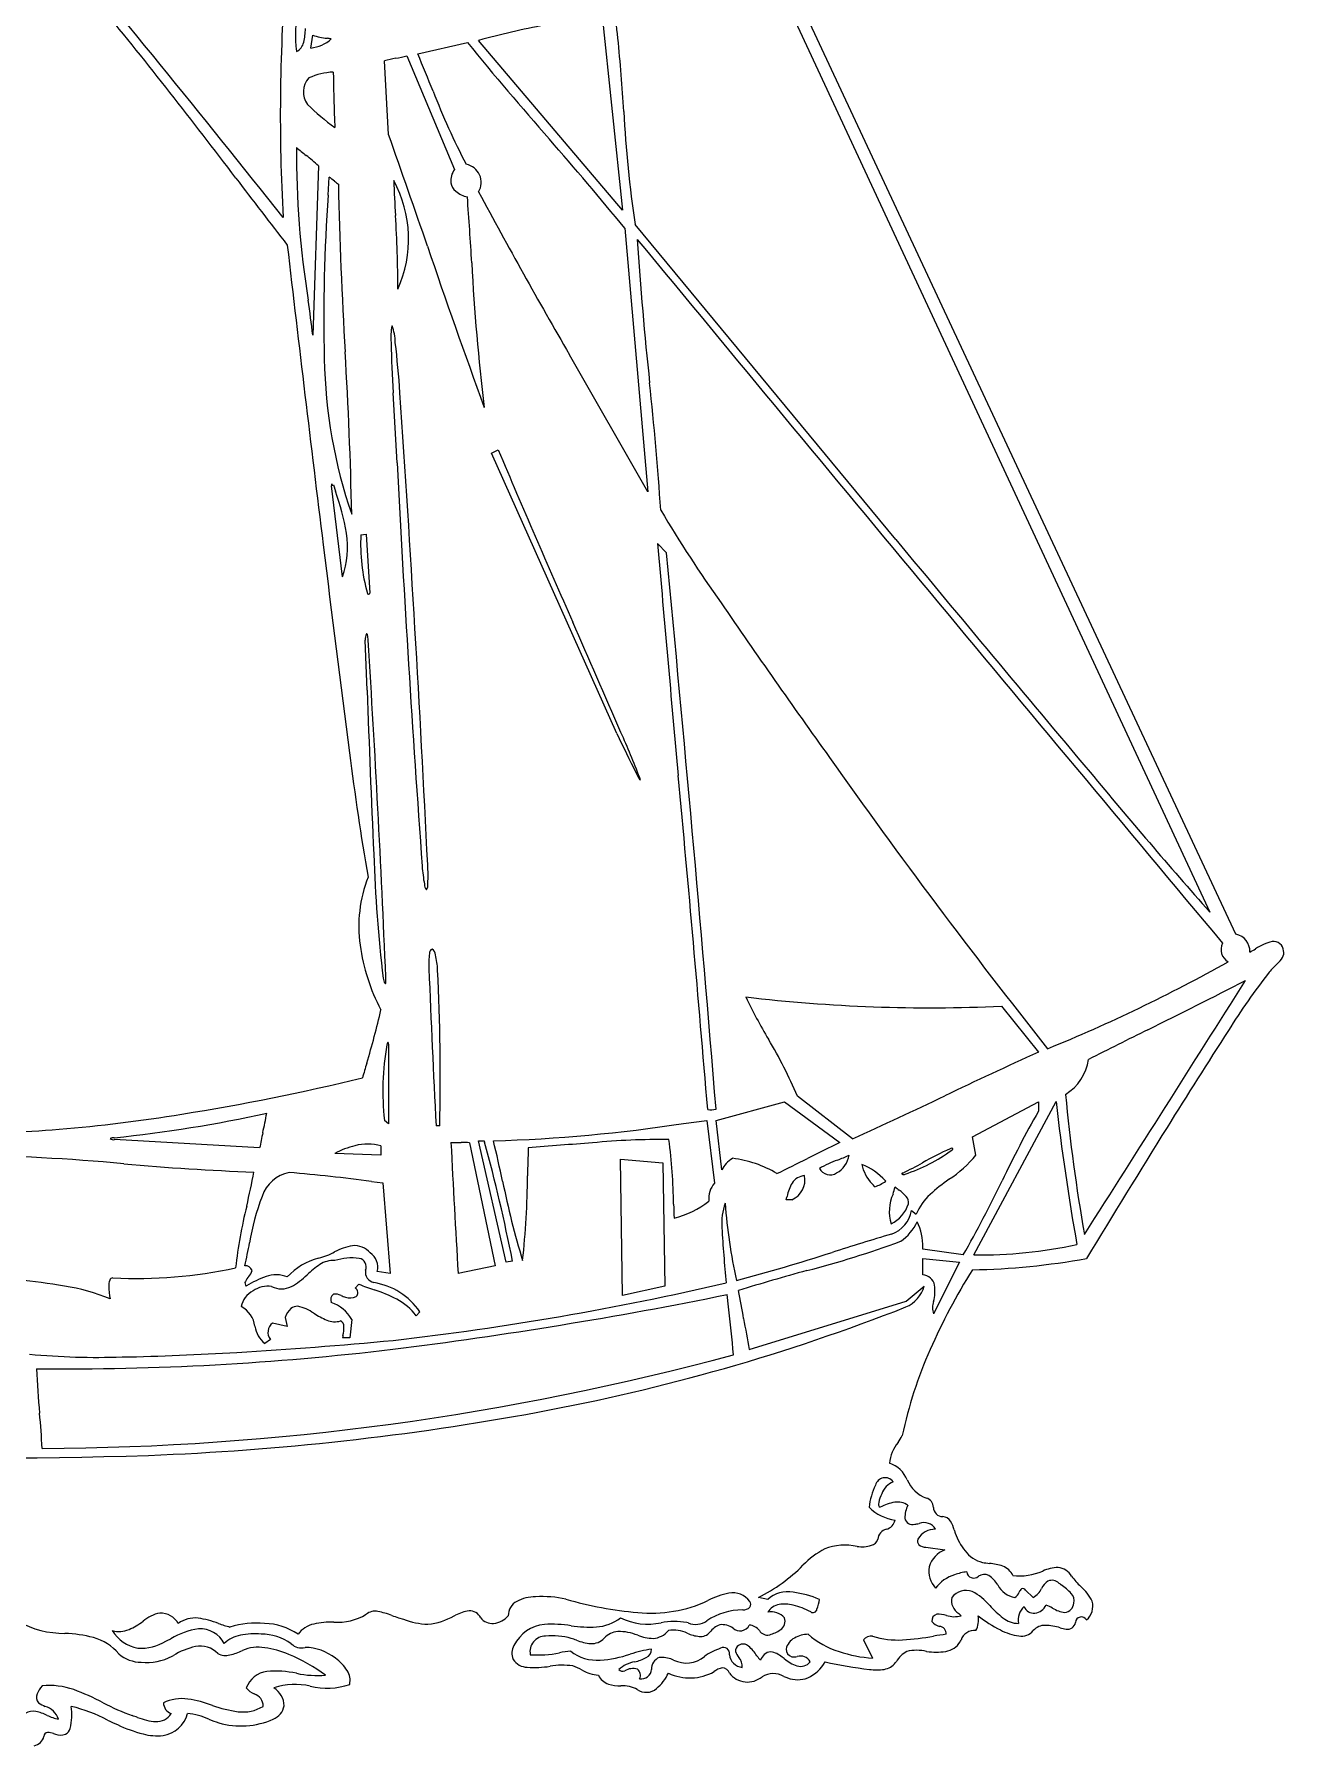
# Model space of a CAD drawing. Extents: x 0.7 to 7.97, y 1.37 to 9.42.
# Drawn here: x 4.562 to 7.966, y 1.409 to 6.07 of the extents above; entities that cross this region are included whole.
import ezdxf

# ---------------------------------------------------------------- set-up
doc = ezdxf.new("R2010")
doc.units = 0

msp = doc.modelspace()

# ---------------------------------------------------------------- linework, layer by layer
at = {"color": 7, "linetype": 'CONTINUOUS'}
for p, q in [((6.360061, 6.696986), (7.764708, 3.67964)), ((7.835793, 3.619708), (6.390831, 6.707807)), ((6.10891, 6.128497), (6.164661, 5.5905)), ((5.315854, 6.032325), (5.321429, 6.067169)), ((5.607153, 6.016994), (5.742522, 6.047425)), ((6.164661, 5.5905), (5.773011, 6.053232)), ((5.527708, 5.796779), (5.516558, 5.997482)), ((5.577883, 6.011361), (5.707504, 5.702003)), ((5.380483, 5.839402), (5.381361, 5.816292)), ((5.336761, 5.71176), (5.321429, 5.250421)), ((5.363307, 5.631697), (5.366029, 5.681096)), ((5.742347, 5.626738), (5.742347, 5.626737)), ((6.909456, 4.693958), (6.199504, 5.551475)), ((6.171512, 5.541776), (6.234349, 4.823926)), ((6.205081, 5.511056), (6.205081, 5.511056)), ((6.234349, 4.823926), (6.020405, 5.197283)), ((5.550981, 4.902543), (5.540285, 5.093596)), ((5.807856, 4.929504), (5.826322, 4.938215)), ((6.149632, 4.165497), (5.807856, 4.929504)), ((5.371807, 4.839837), (5.371807, 4.839838)), ((5.402268, 4.59256), (5.371807, 4.839837)), ((5.377642, 4.842732), (5.383159, 4.82544)), ((6.234349, 4.823926), (6.234349, 4.823926)), ((5.452269, 4.706792), (5.466382, 4.708243)), ((5.466382, 4.708243), (5.476257, 4.547781)), ((6.260657, 4.682981), (6.284525, 4.658068)), ((5.46939, 4.284016), (5.464372, 4.419979)), ((7.764708, 3.67964), (7.764708, 3.67964)), ((7.197444, 3.423188), (7.297796, 3.297747)), ((5.527708, 3.319475), (5.527708, 3.102619)), ((7.434386, 3.278235), (7.434386, 3.278235)), ((6.791857, 3.0622), (6.641331, 3.177883)), ((6.419722, 3.112376), (6.606486, 3.162551)), ((6.606486, 3.162551), (6.757013, 3.052444)), ((7.118, 3.067775), (7.297796, 3.162551)), ((7.122182, 2.745814), (7.345882, 3.163597)), ((7.297796, 3.162551), (7.297796, 3.137464)), ((5.527708, 3.102619), (5.516558, 3.112376)), ((5.667085, 3.097044), (5.657328, 3.097044)), ((6.330825, 3.103908), (6.394632, 3.112376)), ((6.394632, 3.112376), (6.41554, 2.941521)), ((6.435053, 2.977181), (6.419722, 3.112376)), ((5.176478, 3.037112), (4.781383, 3.059911)), ((5.5068, 3.042687), (5.5068, 3.0176)), ((5.747924, 3.051399), (5.817611, 2.716544)), ((5.773011, 3.056625), (5.788342, 3.056625)), ((5.848274, 2.726301), (5.773011, 3.056625)), ((5.788342, 3.056625), (5.789234, 3.053191)), ((7.127757, 3.0176), (7.118, 3.067775)), ((5.5068, 3.0176), (5.381361, 3.021781)), ((6.164661, 2.635707), (6.159086, 3.00645)), ((6.159086, 3.00645), (6.274768, 2.996693)), ((6.274768, 2.996693), (6.280343, 2.660794)), ((6.464903, 3.009121), (6.464104, 3.008522)), ((5.480964, 2.946192), (5.512376, 2.942336)), ((5.512376, 2.942336), (5.531889, 2.695639)), ((6.881227, 2.94768), (6.882454, 2.946518)), ((6.625999, 2.896342), (6.610668, 2.896342)), ((6.852619, 2.93152), (6.851789, 2.931186)), ((6.952142, 2.867071), (6.965165, 2.85701)), ((6.982804, 2.761146), (6.982555, 2.765886)), ((7.092912, 2.745814), (6.982804, 2.761146)), ((7.402678, 2.773981), (7.402678, 2.773981)), ((5.817611, 2.716544), (5.71726, 2.695639)), ((5.86529, 2.729206), (5.848274, 2.726301)), ((6.982804, 2.691457), (6.982804, 2.736057)), ((6.982804, 2.736057), (7.083156, 2.726301)), ((7.083156, 2.726301), (7.012074, 2.585531)), ((5.141095, 2.661294), (5.140239, 2.660794)), ((5.446868, 2.666369), (5.437111, 2.655219)), ((5.531889, 2.695639), (5.497044, 2.701214)), ((6.280343, 2.660794), (6.164661, 2.635707)), ((6.44716, 2.669636), (6.44716, 2.669636)), ((6.475472, 2.676125), (6.475472, 2.676125)), ((6.937856, 2.620375), (6.986986, 2.660794)), ((6.454016, 2.604253), (6.450385, 2.637971)), ((6.510317, 2.48849), (6.937856, 2.620375)), ((5.246165, 2.575775), (5.25174, 2.550686)), ((5.32411, 2.58702), (5.324035, 2.587065)), ((5.427356, 2.570199), (5.421781, 2.520024)), ((5.612728, 2.591106), (5.602971, 2.579956)), ((5.25174, 2.550686), (5.211321, 2.560443)), ((5.421781, 2.520024), (5.402268, 2.520024)), ((5.205746, 2.515843), (5.190415, 2.504692)), ((6.991342, 1.949708), (7.042736, 1.943001)), ((7.102668, 1.883069), (7.102668, 1.883069)), ((7.262951, 1.832894), (7.283858, 1.813381)), ((6.560492, 1.807806), (6.535404, 1.813381)), ((5.554778, 1.757851), (5.567955, 1.753941)), ((5.706246, 1.762814), (5.710169, 1.764624)), ((6.343815, 1.743927), (6.340124, 1.744764)), ((6.565004, 1.711307), (6.566206, 1.711694)), ((6.821126, 1.697699), (6.846215, 1.647524)), ((4.938429, 1.653265), (4.941455, 1.654892)), ((6.303974, 1.64264), (6.30037, 1.643839)), ((6.908806, 1.635864), (6.910808, 1.638497)), ((6.2901, 1.607104), (6.2901, 1.607104))]:
    msp.add_line(p, q, dxfattribs=at)
for centre, radius, start, end in [((-31.449097, -23.584732), 46.863516, 38.472659, 39.780363), ((5.610968, 6.065719), 0.336913, 147.630264, 187.358372), ((4.649127, 5.907273), 1.510867, 5.761884, 13.157347), ((10.300729, 5.850792), 5.06787, 175.730609, 183.164992), ((-6.561695, -3.12173), 14.618674, 37.010826, 39.319309), ((5.125659, 6.088901), 0.175672, 346.524761, 358.870817), ((5.379326, 6.24736), 0.189264, 252.18737, 264.17005), ((5.247515, 5.238719), 0.828045, 81.381347, 82.185547), ((6.333868, 4.015935), 2.113087, 100.368828, 105.391947), ((1.313034, 5.566435), 4.864324, 3.458766, 5.811248), ((5.259682, 6.05616), 0.037715, 297.043294, 347.450173), ((5.305579, 6.129643), 0.097859, 276.027245, 312.430809), ((-1.682355, 2.96037), 7.904422, 21.949808, 22.749196), ((13.353808, 12.267764), 9.829765, 219.257483, 221.269659), ((5.384721, 5.785664), 0.181311, 92.383885, 114.218777), ((8.987659, 5.99669), 3.610604, 180.474034, 182.496752), ((5.649699, 5.480435), 0.533914, 101.065847, 104.440095), ((5.44476, 6.528391), 0.533893, 281.064472, 284.43872), ((5.353521, 5.912872), 0.057614, 138.541143, 216.003363), ((5.706056, 6.277304), 0.563878, 224.939315, 234.842567), ((7.365845, 6.571339), 1.837945, 200.922614, 207.744984), ((9.281966, 6.017126), 3.117436, 182.890883, 188.590408), ((-23.241279, -4.387718), 30.518496, 18.889409, 19.494451), ((-2.005578, -1.199686), 10.597741, 39.50329, 41.222131), ((7.765382, 5.744314), 2.488616, 179.594314, 189.221215), ((6.269578, 6.930435), 1.533278, 229.649002, 230.922788), ((4.692333, 4.980894), 0.974399, 48.596366, 51.188317), ((5.75046, 5.670039), 0.053543, 143.346556, 185.022967), ((5.729902, 5.666386), 0.050193, 329.19017, 439.310401), ((33.820975, 27.574515), 36.106429, 217.332372, 217.697461), ((5.295499, 5.574295), 0.127988, 48.246463, 56.55987), ((5.451739, 5.74912), 0.106479, 228.172908, 235.296145), ((16.973563, 5.897871), 11.584856, 181.168702, 183.430437), ((5.252979, 5.512497), 0.329484, 335.499623, 388.822463), ((14.17155, 6.056241), 8.638483, 182.55375, 183.183772), ((5.734481, 5.671922), 0.037933, 189.975769, 231.479461), ((5.762445, 5.707283), 0.083014, 231.578698, 255.989083), ((19.10149, 12.786641), 15.123265, 208.197647, 210.121365), ((10.083359, 5.295283), 4.732025, 175.923228, 181.324074), ((-7.845433, 4.628576), 13.624393, 3.445568, 4.201412), ((2.938983, 5.392932), 2.613869, 359.625774, 364.026466), ((16.095092, 6.167435), 9.911768, 183.797031, 186.062203), ((313.141345, 259.260681), 398.244576, 219.58114, 219.939811), ((121.344812, 19.000313), 116.875897, 186.635142, 187.038274), ((24.984195, 12.071989), 20.43855, 198.779059, 200.082639), ((11.333579, 5.731386), 5.586469, 182.913799, 186.965563), ((-4.657605, 3.986947), 10.058702, 7.215986, 7.762357), ((5.662652, 5.24617), 0.128919, 166.491988, 186.946187), ((5.410331, 5.228301), 0.135733, 1.003006, 20.701687), ((8.833474, 5.296951), 3.299461, 181.152643, 183.533541), ((2.23556, 4.853133), 3.331942, 4.140869, 6.506184), ((6.728357, 5.21062), 1.375981, 181.027816, 199.001917), ((-5.944808, 4.523757), 11.374672, 1.203178, 3.431913), ((-62.6643, 0.440308), 68.381622, 2.82328, 3.902037), ((-3.343545, 4.105066), 9.635968, 3.979222, 6.050065), ((57.737463, 7.592265), 52.255751, 182.950447, 184.156856), ((33.483158, 16.644017), 30.032089, 202.940592, 203.916218), ((5.397508, 4.835646), 0.026041, 157.810335, 170.73652), ((5.375765, 4.844486), 0.002569, 157.224358, 316.934948), ((4.735199, 4.596249), 0.6873, 9.627684, 19.479236), ((9.629784, 6.778278), 3.913017, 210.815254, 215.224423), ((5.165617, 4.673392), 0.250075, 341.14154, 368.694942), ((66.825801, 12.208509), 61.935526, 186.982508, 187.510315), ((5.941512, 4.68088), 0.489929, 176.968233, 195.807395), ((92.77653, 12.054122), 86.829316, 184.869832, 185.28832), ((119.442315, 98.09736), 146.245821, 219.693014, 220.016391), ((-95.353569, -5.175381), 102.112677, 4.672673, 5.526147), ((5.473161, 4.547995), 0.003103, 190.660895, 356.043608), ((26.954006, 18.618486), 24.896418, 214.48792, 215.670724), ((5.49707, 4.422545), 0.032799, 154.043487, 184.48751), ((5.467872, 4.434686), 0.002234, 344.519535, 457.513776), ((5.398018, 4.41628), 0.074177, 3.001122, 13.892178), ((-52.78448, -21.382321), 64.244783, 23.435558, 23.727538), ((-38.511064, 1.656263), 44.069914, 2.400788, 3.595738), ((41.272357, 5.505383), 35.823793, 181.953806, 182.669085), ((10.421972, 6.185803), 4.725942, 205.308552, 206.761324), ((3.715333, 3.082232), 2.675889, 21.09536, 23.960916), ((11.960095, 4.911867), 6.587089, 186.9637, 189.943601), ((6.390347, 4.150641), 0.20977, 206.259692, 211.941581), ((21.190831, 14.316242), 17.706278, 215.235796, 218.443463), ((19.412697, 13.99387), 15.558245, 219.678224, 221.524712), ((6.181195, 4.033123), 0.033039, 10.041827, 21.703589), ((6.212951, 4.039126), 0.000813, 342.698061, 498.821885), ((-81.6655, -4.155629), 88.36424, 4.737094, 5.329072), ((9.405736, 3.965665), 3.920415, 181.878403, 186.829134), ((6.09642, 3.839058), 0.478498, 184.154554, 190.057693), ((5.119186, 3.777493), 0.516066, 357.788296, 363.442929), ((5.81216, 3.640532), 0.365601, 158.518233, 188.068124), ((5.646525, 3.754626), 0.021268, 177.662476, 223.81644), ((5.607811, 3.754001), 0.027292, 328.893823, 367.529216), ((5.976078, 3.6616), 0.530857, 187.83642, 207.871294), ((7.83264, 3.5773), 0.037344, 152.365084, 241.613951), ((7.825013, 3.57217), 0.048745, 358.027406, 437.223114), ((7.968189, 3.462233), 0.141059, 103.776993, 123.909434), ((7.938845, 3.572999), 0.026577, 1.542459, 99.196601), ((5.823186, 3.538097), 0.18612, 171.117094, 183.883353), ((5.649912, 3.568555), 0.010752, 107.676154, 189.193863), ((5.633282, 3.561063), 0.022208, 5.370569, 52.999303), ((5.454519, 3.512954), 0.207048, 2.401324, 14.028112), ((5.697335, 7.312175), 4.322014, 292.092869, 299.336996), ((7.701584, 3.897103), 0.3692, 297.792077, 300.595076), ((7.888252, 3.60677), 0.090446, 311.470213, 325.819154), ((7.942182, 3.567739), 0.023986, 330.580169, 374.42461), ((5.544251, 3.501935), 0.031211, 184.486709, 212.79156), ((5.439169, 3.496486), 0.081209, 354.00464, 364.123142), ((37.697322, 4.795019), 32.084955, 182.267652, 183.033579), ((-0.274779, 3.229606), 5.943343, 358.721953, 362.816332), ((9.393002, 2.376553), 1.857358, 142.163545, 148.138828), ((8.232528, 3.246134), 0.408218, 134.157949, 138.641115), ((5.518079, 3.487095), 0.002065, 268.156047, 386.134209), ((-143.204821, 98.809267), 178.62332, 327.487273, 327.749916), ((-2.577435, 23.880856), 22.905005, 296.369464, 297.113848), ((3.671303, 3.822998), 1.880637, 342.830873, 347.421255), ((7.003399, 7.724691), 4.305878, 263.293709, 272.582911), ((7.974536, 4.165314), 1.639131, 205.941353, 210.509513), ((23.039725, -27.689314), 34.677308, 116.446078, 116.744703), ((21.536238, -5.524476), 16.344392, 147.084955, 148.180442), ((6.218499, 3.19238), 0.706486, 169.73655, 186.502263), ((5.532787, 3.318505), 0.009472, 135.438283, 181.493013), ((5.523115, 3.321207), 0.004909, 339.338677, 413.451334), ((5.549903, 2.720456), 1.183408, 22.738962, 31.180998), ((7.178844, 2.75142), 1.78696, 163.202066, 164.530167), ((12.112797, -7.384724), 11.717483, 114.262926, 115.638925), ((7.301611, 3.297509), 0.134167, 301.448495, 351.74055), ((3.975388, 9.333295), 6.282355, 279.05622, 283.637439), ((1.690996, 14.338959), 12.376756, 294.338855, 295.619746), ((12.05409, 3.62249), 4.703055, 185.361372, 190.052553), ((4.282078, 7.308815), 4.234866, 274.716173, 279.2699), ((4.388614, 6.828984), 3.784226, 275.938966, 282.318921), ((3.600991, 3.430454), 1.622702, 347.481439, 349.397594), ((6.405187, 3.200855), 0.059615, 262.008173, 284.111477), ((10.234539, 1.48594), 3.369272, 150.648081, 154.2856), ((13.567355, 3.87158), 6.261627, 186.492144, 190.095522), ((4.476143, 4.755403), 1.674225, 265.1038, 275.282001), ((7.037091, 2.672625), 1.895978, 167.632001, 168.91633), ((5.693067, 7.228143), 4.173255, 271.652745, 278.790407), ((40.555282, -17.376463), 38.754052, 148.116763, 148.736244), ((4.779353, 3.045014), 0.020072, 87.685057, 119.472234), ((4.778229, 3.07413), 0.014564, 233.066916, 282.505059), ((5.484436, 2.838803), 0.210012, 103.266758, 119.393373), ((5.470596, 2.91843), 0.129424, 73.755671, 105.393341), ((34.260762, 4.435566), 28.596483, 182.772298, 183.488264), ((5.715775, 3.452541), 0.400503, 267.420114, 271.384587), ((5.732518, 2.92783), 0.124526, 82.893401, 93.252979), ((1.337415, 1.8372), 4.614903, 11.144743, 15.277384), ((1.338479, 1.986844), 4.601046, 12.037163, 13.444788), ((13.370559, 2.794309), 7.466302, 178.13642, 178.716252), ((7.057846, -10.205277), 13.292198, 94.205171, 94.961702), ((6.2673, 1.162028), 1.898063, 89.267925, 95.567499), ((4.761689, 2.862381), 1.542564, 0.79808, 7.358029), ((9.823002, -3.249197), 7.007922, 115.944692, 116.752101), ((6.79042, 3.401064), 0.458533, 288.338691, 306.288419), ((7.398137, 2.267617), 0.839584, 113.943151, 119.683675), ((7.062317, 3.026415), 0.00985, 76.519364, 119.892223), ((7.061607, 3.034722), 0.003263, 273.435306, 382.918621), ((4.295508, -2.44869), 5.466651, 84.635216, 89.341517), ((5.422309, 9.919022), 6.952323, 264.919298, 267.847183), ((6.509334, 2.937462), 0.084233, 122.476969, 151.866139), ((6.426751, 2.703216), 0.308275, 58.987651, 82.890801), ((2.634346, 11.027613), 8.976574, 296.114841, 296.705903), ((6.881541, 2.656271), 0.371731, 110.585191, 119.010519), ((6.71562, 3.027981), 0.067287, 298.910265, 351.124717), ((6.53963, 3.542831), 0.578497, 291.413753, 294.78021), ((6.916723, 3.011612), 0.101591, 190.835827, 224.967407), ((6.749491, 2.827295), 0.178457, 42.422188, 67.791533), ((6.535914, 3.788836), 0.909001, 295.565244, 299.415845), ((6.868018, 3.234043), 0.3381, 303.425553, 320.195141), ((2.774289, 3.434277), 2.431285, 346.798291, 349.029776), ((5.276012, 2.874596), 0.097836, 101.224389, 161.791264), ((4.786597, -2.394671), 5.385811, 82.592505, 84.989673), ((7.993772, 3.375812), 2.197776, 191.267905, 197.075308), ((3.612127, 2.977238), 2.294057, 353.825165, 359.608978), ((6.46371, 2.899497), 0.063924, 138.898413, 186.590996), ((6.73379, 2.880008), 0.12328, 150.049434, 168.16361), ((6.603646, 2.950253), 0.058361, 292.520695, 371.46188), ((6.665214, 2.916144), 0.045915, 95.462918, 146.394914), ((6.730355, 2.996787), 0.032929, 207.933086, 302.70939), ((6.346758, 2.532092), 0.643686, 38.3171, 39.30304), ((6.812373, 3.048753), 0.123949, 288.947127, 304.430059), ((6.927613, 2.967007), 0.001911, 72.637197, 228.359949), ((6.930142, 2.978741), 0.013699, 253.901753, 289.392173), ((7.329961, 2.556535), 0.48197, 124.89153, 132.743708), ((4.329635, 4.324933), 3.182659, 330.253494, 334.361391), ((5.768053, 2.680716), 0.62656, 159.008542, 171.020249), ((6.246175, 3.088913), 0.249876, 283.717887, 308.056439), ((6.003357, 3.068231), 0.631168, 344.19678, 345.039711), ((7.007969, 2.864138), 0.116441, 155.837399, 196.620217), ((6.484593, 3.047452), 0.438638, 341.985665, 344.629405), ((7.145191, 3.210456), 0.3667, 229.6034, 231.809219), ((6.841848, 2.818052), 0.129332, 42.061679, 53.670865), ((6.921253, 2.88887), 0.022945, 350.905207, 403.609207), ((7.11134, 2.794053), 0.159156, 132.979179, 156.698688), ((6.370289, 2.570302), 1.26715, 165.899026, 173.626443), ((12.877627, 3.096361), 6.576957, 181.851487, 182.180136), ((6.599464, 2.831005), 0.164338, 160.23243, 183.814528), ((7.792795, 2.97551), 1.350915, 183.774264, 192.803987), ((6.858542, 2.911843), 0.089416, 295.043015, 342.693472), ((6.869907, 2.881267), 0.083451, 289.515566, 350.205639), ((10.686279, 3.074154), 4.258376, 183.420669, 185.450949), ((9.233168, -5.100987), 8.241412, 106.461544, 107.64091), ((6.850971, 2.888452), 0.127599, 304.203557, 335.928686), ((6.847651, 2.773911), 0.135143, 356.595879, 387.545693), ((3.440685, 3.107694), 1.73991, 347.008261, 349.094228), ((5.291126, 2.923801), 0.191918, 283.87873, 297.80575), ((5.454912, 2.619402), 0.153762, 99.627342, 118.878923), ((5.434471, 2.714622), 0.056623, 40.490774, 95.344264), ((5.451835, 2.712515), 0.046601, 345.965504, 416.532531), ((5.107483, 7.792403), 5.296007, 284.969557, 287.904087), ((5.986058, 5.333833), 2.717433, 284.510059, 290.162173), ((7.135014, 4.028748), 1.282998, 269.426947, 282.041724), ((4.839792, 3.950673), 1.269017, 267.163233, 282.338835), ((5.137024, 2.69622), 0.020347, 20.973759, 92.721657), ((5.127008, 2.709118), 0.029553, 312.03899, 349.047844), ((5.385442, 2.561065), 0.182908, 105.305213, 136.968289), ((5.466241, 2.527839), 0.229493, 123.286095, 134.426384), ((5.377137, 2.663063), 0.067552, 86.4146, 123.054534), ((5.427826, 2.587028), 0.150792, 82.461404, 107.947104), ((5.443255, 2.713389), 0.023534, 336.478002, 439.337262), ((5.494418, 2.699598), 0.029911, 171.542867, 256.206487), ((8.629009, 1.764581), 1.779966, 148.091994, 156.020857), ((7.07858, 4.695547), 1.990543, 271.134742, 280.133802), ((4.329723, 0.794551), 1.892744, 80.421608, 84.26946), ((4.56667, 2.142049), 0.524689, 67.259071, 81.450716), ((4.910948, 2.659787), 0.145443, 179.486345, 193.453096), ((4.809047, 2.661557), 0.043539, 159.386521, 180.612834), ((4.776884, 2.674219), 0.008992, 89.344504, 162.7557), ((5.147615, 2.669067), 0.011084, 154.378439, 228.281901), ((5.187212, 2.649484), 0.055258, 137.001089, 153.823791), ((5.283726, 2.436316), 0.266381, 109.717715, 122.373848), ((5.197534, 2.596449), 0.064213, 79.516407, 126.981644), ((5.221209, 2.609656), 0.082112, 68.172326, 109.460441), ((5.236033, 2.716106), 0.062555, 244.617375, 295.386898), ((5.178398, 2.816411), 0.178115, 298.304409, 315.573374), ((5.677723, 3.214476), 0.594739, 247.159879, 251.481302), ((5.458376, 2.486144), 0.186659, 34.216505, 81.08989), ((4.608454, 10.622801), 8.162945, 276.557266, 283.017601), ((7.825607, -1.608126), 4.464195, 105.043547, 107.52894), ((6.901249, 2.686138), 0.089405, 293.468724, 343.532362), ((6.980728, 2.656451), 0.035068, 11.593098, 86.60558), ((6.895858, 2.648681), 0.12014, 345.935932, 367.084533), ((5.184895, 2.594101), 0.059607, 115.849525, 169.422284), ((5.389651, 2.623745), 0.019564, 127.853799, 202.707395), ((5.341413, 2.52281), 0.098142, 28.872387, 72.084063), ((5.381518, 2.603927), 0.035477, 62.067905, 96.265602), ((5.449186, 2.767975), 0.142184, 248.958739, 254.310567), ((5.423377, 2.666835), 0.037917, 250.525429, 295.371887), ((5.429773, 2.642944), 0.014301, 313.535666, 419.130276), ((5.367622, 2.269834), 0.399526, 62.87537, 72.340061), ((4.023449, 14.624489), 12.229744, 277.121432, 281.446062), ((5.474155, 2.483086), 0.161176, 36.943292, 62.018066), ((3.403963, 2.04885), 3.135021, 9.619162, 11.032287), ((7.061081, 2.602045), 0.051715, 160.290802, 198.622543), ((5.094013, 2.542767), 0.070148, 7.412248, 62.594619), ((5.301631, 2.557086), 0.05853, 132.991415, 161.379096), ((5.278485, 2.580182), 0.025881, 86.121013, 130.375296), ((5.260152, 2.499436), 0.108443, 53.907302, 79.326903), ((5.443549, 2.773418), 0.221382, 237.349223, 247.761634), ((5.381818, 2.620605), 0.056577, 247.058429, 285.241749), ((5.389617, 2.550985), 0.016614, 357.854029, 424.797319), ((4.943804, 7.684027), 5.456887, 280.456028, 291.422085), ((0.374608, 1.923793), 6.117371, 5.162174, 6.386458), ((9.663295, 3.108977), 3.213453, 189.606628, 191.133194), ((5.241845, 2.56519), 0.079404, 189.695642, 229.631629), ((5.230929, 2.535344), 0.03185, 127.997159, 217.752808), ((5.799113, 2.450295), 0.402924, 169.04062, 170.034352), ((5.306246, 2.549906), 0.099975, 346.693517, 360.261784), ((4.737692, 4.573144), 2.106164, 264.867571, 271.7394), ((4.642408, 9.966452), 7.530996, 269.438172, 276.842106), ((4.54948, 9.548399), 7.329513, 270.270827, 285.167343), ((4.652542, 10.032234), 7.565753, 271.129066, 273.501027), ((4.444337, 14.02148), 11.560323, 273.323628, 275.441678), ((8.07271, 2.013147), 1.170662, 156.071324, 168.136512), ((6.927903, 2.54021), 2.36165, 182.533478, 185.47534), ((2.269982, 2.095948), 2.31741, 3.042973, 5.420662), ((4.594463, 9.558152), 7.36329, 272.176119, 280.482659), ((4.440557, 14.907289), 12.71451, 263.19372, 271.953872), ((6.624177, 2.43245), 0.351633, 325.915233, 329.467746), ((7.002555, 2.166674), 0.110982, 141.746451, 173.857279), ((6.867836, 2.104181), 0.078261, 21.859212, 71.853388), ((7.035797, 2.033668), 0.200904, 154.816647, 172.846552), ((6.880203, 2.112185), 0.027125, 36.643942, 165.107445), ((6.926178, 2.074721), 0.058862, 114.287337, 159.746512), ((7.023735, 2.168705), 0.090472, 203.024288, 249.844496), ((6.925841, 2.151105), 0.128572, 225.956484, 261.817756), ((6.872595, 2.067763), 0.010599, 158.013703, 238.908892), ((6.942607, 2.056869), 0.081213, 151.918445, 169.455378), ((6.927941, 1.948162), 0.126153, 99.867594, 118.823529), ((6.913675, 2.021321), 0.051654, 56.232416, 98.184323), ((7.009407, 2.029649), 0.075431, 152.686925, 180.369525), ((6.985062, 2.057971), 0.026871, 1.122118, 73.795876), ((7.036802, 2.058468), 0.024874, 179.933383, 270.827761), ((6.875092, 2.031003), 0.033231, 284.831244, 347.555979), ((6.954122, 2.032088), 0.020355, 188.260971, 289.344457), ((6.946066, 2.182695), 0.170457, 274.980372, 278.987002), ((6.986143, 1.980489), 0.036417, 30.101507, 111.674393), ((7.034215, 2.00488), 0.028868, 33.126809, 84.143401), ((6.97905, 1.972774), 0.092669, 15.076283, 31.110764), ((6.839311, 1.976799), 0.021627, 279.0571, 346.761944), ((6.890336, 1.969587), 0.030057, 102.953876, 175.690112), ((6.981632, 1.966088), 0.013159, 155.568838, 225.417717), ((7.014973, 1.947545), 0.051278, 87.008718, 152.110643), ((7.377135, 2.095367), 0.32394, 197.700173, 199.232469), ((7.229935, 2.043626), 0.167912, 199.107556, 218.156812), ((6.814888, 1.752123), 0.217102, 117.19272, 136.829976), ((6.771261, 1.801145), 0.154435, 77.755653, 111.09562), ((6.816393, 2.033723), 0.082589, 261.379427, 288.585352), ((6.994476, 1.987299), 0.037721, 234.170161, 265.233607), ((7.070097, 1.875428), 0.072902, 112.043266, 163.118718), ((7.164567, 1.989613), 0.083168, 216.719491, 256.78884), ((6.324693, 2.233583), 0.470073, 296.631568, 314.907896), ((7.067747, 1.885032), 0.068396, 170.264312, 222.906166), ((7.099074, 1.777814), 0.101533, 106.962712, 143.317563), ((7.125682, 1.717297), 0.167361, 97.903917, 109.632199), ((7.121631, 1.884945), 0.019056, 185.6487, 312.734892), ((7.15068, 1.847243), 0.028665, 65.42756, 124.211674), ((7.193949, 2.173787), 0.269521, 259.657105, 263.717805), ((7.106326, 1.795849), 0.095746, 32.422768, 54.003271), ((7.152811, 1.758256), 0.148087, 71.056394, 85.48957), ((7.184225, 1.852871), 0.048409, 24.976537, 69.869082), ((7.247729, 2.024671), 0.152625, 262.613295, 293.841198), ((7.355539, 1.780437), 0.114345, 92.097304, 113.785929), ((7.347012, 1.847567), 0.047338, 29.662883, 84.736734), ((7.566716, 2.006422), 0.224116, 217.17669, 226.780255), ((6.484448, 1.646976), 0.180013, 99.490062, 118.891148), ((6.465945, 1.769048), 0.056593, 36.151287, 101.390879), ((6.615132, 1.748015), 0.080997, 79.543821, 132.422696), ((6.585507, 1.529874), 0.301073, 67.388958, 81.534028), ((7.10102, 1.783361), 0.049034, 70.211655, 142.249859), ((7.04417, 1.690294), 0.157394, 39.726041, 62.182368), ((7.243343, 1.875613), 0.062978, 206.834754, 261.175976), ((7.222836, 1.834379), 0.023634, 297.317734, 342.357114), ((7.267774, 1.818994), 0.023876, 131.36524, 159.856279), ((7.25514, 1.828544), 0.00894, 29.112556, 110.598243), ((7.257981, 1.860355), 0.05363, 298.848886, 334.987838), ((7.354612, 1.814305), 0.053416, 125.324867, 154.048531), ((7.334283, 1.831442), 0.028473, 47.417384, 111.762339), ((8.05823, 2.767112), 1.154669, 232.389649, 232.794386), ((7.264595, 1.710476), 0.166943, 42.821153, 55.13453), ((7.367815, 1.804934), 0.027043, 345.252336, 404.679059), ((7.336135, 1.751665), 0.119608, 25.296267, 49.859591), ((5.490783, 1.735583), 0.040086, 78.30188, 127.497666), ((5.465514, 1.587865), 0.18993, 68.150763, 79.872415), ((5.761302, 1.671803), 0.105973, 97.798015, 118.849128), ((5.747946, 1.742748), 0.034063, 25.90739, 91.721197), ((5.896678, 1.764487), 0.042847, 117.537928, 181.712731), ((5.930878, 1.69516), 0.120144, 91.219786, 116.714314), ((5.94359, 1.486147), 0.329483, 78.210012, 92.656428), ((6.289863, 2.763949), 0.995166, 253.721519, 265.188743), ((6.243383, 2.134871), 0.364463, 264.175214, 295.010931), ((6.49513, 1.594861), 0.184623, 90.83166, 123.035514), ((6.494345, 1.803983), 0.024592, 265.579634, 315.848327), ((6.502292, 1.79443), 0.012307, 321.998633, 400.560497), ((6.59943, 1.748793), 0.045829, 100.090787, 148.172009), ((6.569264, 1.722621), 0.0511, 43.246201, 99.884649), ((6.606759, 1.702141), 0.093048, 75.749001, 99.501159), ((6.586554, 1.608925), 0.1884, 61.150775, 76.771954), ((6.683685, 1.782908), 0.010915, 235.218443, 353.572337), ((6.605104, 1.818658), 0.096768, 337.538119, 353.560969), ((7.101817, 1.804185), 0.040622, 166.916415, 238.842464), ((7.373689, 1.981344), 0.282367, 222.415263, 232.371356), ((7.293779, 1.751071), 0.051099, 133.244325, 189.884282), ((7.285909, 1.799315), 0.029291, 202.105339, 274.857916), ((7.281881, 1.810693), 0.041082, 279.11434, 333.674864), ((7.287501, 1.701872), 0.095826, 59.375528, 70.997058), ((7.379326, 1.850462), 0.078887, 236.9603, 262.670752), ((7.367205, 1.798917), 0.026776, 274.406293, 358.1443), ((7.397071, 1.789449), 0.049048, 310.325495, 375.762845), ((4.644564, 1.976054), 0.26063, 241.102714, 270.308361), ((4.793333, 1.790922), 0.070541, 254.995754, 292.821257), ((4.741768, 1.904836), 0.195566, 293.801671, 306.775602), ((4.92831, 1.665126), 0.108279, 102.617097, 129.903012), ((4.905473, 1.713739), 0.057057, 30.036623, 90.818057), ((5.042864, 1.519531), 0.211042, 98.908177, 120.868427), ((4.999808, 1.682339), 0.074932, 83.019097, 126.852051), ((4.976399, 1.516964), 0.241947, 68.67603, 82.276499), ((5.013299, 1.652099), 0.075993, 28.14241, 92.349175), ((5.195719, 2.106358), 0.38698, 250.160202, 255.011971), ((5.170236, 1.481367), 0.262019, 85.697632, 106.541016), ((5.183291, 1.567369), 0.175404, 56.144053, 87.843102), ((5.339629, 1.669334), 0.073114, 102.218147, 143.297934), ((5.376741, 1.489668), 0.25657, 89.591523, 101.826744), ((5.390957, 1.887648), 0.141958, 264.994232, 302.09484), ((5.654988, 2.083868), 0.34107, 249.617764, 252.913877), ((5.643745, 1.953907), 0.213847, 249.242495, 267.642019), ((5.613826, 1.930843), 0.191769, 276.323315, 298.811874), ((5.809732, 1.781596), 0.039299, 217.576177, 276.061912), ((5.806732, 1.805279), 0.063168, 276.498833, 318.23687), ((5.962747, 1.635403), 0.104879, 95.677188, 153.239052), ((5.970624, 1.375317), 0.364908, 81.476096, 92.866963), ((6.075996, 2.073454), 0.341137, 261.353544, 273.00182), ((6.085362, 1.853134), 0.120648, 274.039664, 307.666768), ((6.23346, 1.909144), 0.168782, 243.854698, 282.545548), ((6.306218, 1.539115), 0.208425, 80.637631, 99.972955), ((6.364038, 1.79213), 0.052273, 247.239705, 305.618137), ((6.452462, 1.681123), 0.061855, 111.643454, 142.914323), ((6.436738, 1.689583), 0.049544, 53.766908, 98.227329), ((6.48504, 1.750001), 0.027931, 227.085019, 334.820049), ((6.506793, 1.699269), 0.039008, 37.230421, 84.817023), ((6.540481, 1.804286), 0.096099, 285.52696, 304.400723), ((6.579099, 1.749038), 0.028703, 303.102, 377.4194), ((7.025365, 1.750241), 0.017631, 105.3381, 187.711534), ((7.0365, 1.769236), 0.035702, 216.749667, 256.600287), ((7.027083, 1.699009), 0.068533, 72.760862, 95.342935), ((7.026439, 1.714078), 0.020506, 357.072439, 445.000669), ((7.069409, 1.828801), 0.068001, 251.109124, 285.285978), ((6.918543, 1.592243), 0.240249, 45.365767, 47.517504), ((7.075543, 1.750582), 0.059152, 331.971266, 372.322587), ((7.369912, 2.069839), 0.387291, 232.348411, 243.049895), ((7.265196, 1.85792), 0.150951, 242.024583, 262.063779), ((7.245843, 1.814198), 0.071939, 231.735805, 268.084845), ((7.315303, 1.695686), 0.041512, 87.968927, 139.243798), ((7.309877, 1.566874), 0.170436, 73.931601, 87.680738), ((7.483765, 2.244698), 0.529433, 256.152474, 257.930441), ((7.376763, 1.748916), 0.022258, 260.425723, 350.385899), ((7.414774, 1.744177), 0.016097, 29.305672, 176.359454), ((4.631854, 1.349325), 0.366374, 75.474377, 87.792324), ((4.683708, 1.564401), 0.145215, 41.043437, 73.995827), ((4.865331, 1.778892), 0.106277, 211.865455, 258.635997), ((4.850442, 1.813235), 0.138669, 267.498699, 300.710542), ((4.267241, 3.018214), 1.476905, 296.284651, 296.86265), ((5.049323, 1.479813), 0.205641, 103.379928, 121.637582), ((5.013561, 1.610134), 0.070734, 45.633528, 99.623612), ((5.138998, 1.627332), 0.084369, 100.098583, 134.078183), ((5.162671, 1.520747), 0.193509, 84.795447, 101.465871), ((5.178958, 1.566762), 0.146701, 55.206941, 89.505261), ((5.289843, 1.713385), 0.037713, 223.898533, 285.919698), ((5.907638, 1.661546), 0.043926, 151.31947, 202.81372), ((5.95492, 1.665809), 0.042012, 89.464209, 191.714165), ((5.974847, 1.531962), 0.176939, 73.446218, 96.33851), ((5.884295, 1.253081), 0.470118, 70.703018, 72.551339), ((6.090789, 1.822928), 0.136112, 247.932697, 264.804863), ((6.080234, 1.735206), 0.047864, 267.880697, 316.725875), ((6.156902, 1.663868), 0.056861, 94.798555, 137.345363), ((6.153069, 1.576272), 0.144261, 68.310133, 90.36689), ((6.251163, 1.822619), 0.120898, 248.261115, 268.764423), ((6.245296, 1.759726), 0.058069, 273.218466, 320.494906), ((6.304906, 1.643082), 0.081068, 63.404919, 100.523608), ((6.388912, 1.829878), 0.123864, 247.343397, 263.086615), ((6.377191, 1.741432), 0.034665, 264.722633, 318.411195), ((6.489254, 1.668168), 0.0164, 120.026063, 187.154686), ((6.493543, 1.665346), 0.021116, 45.146645, 126.284097), ((6.423561, 1.583291), 0.128908, 33.59741, 48.821157), ((6.559728, 1.736579), 0.025816, 212.073127, 281.792267), ((6.654165, 1.663506), 0.044439, 117.978958, 168.176688), ((6.674076, 1.627671), 0.085431, 92.332172, 118.49718), ((6.823429, 1.886003), 0.230816, 228.537853, 252.688984), ((6.841643, 1.682076), 0.025788, 79.788753, 142.71292), ((6.913846, 1.926872), 0.229602, 252.869103, 273.50086), ((6.88194, 2.441295), 0.745014, 273.53423, 280.087081), ((7.332279, -0.283825), 2.017143, 98.132803, 99.123785), ((7.037285, 1.721408), 0.055614, 278.209399, 328.604273), ((6.676416, 1.928625), 0.471728, 329.954423, 330.519129), ((7.122595, 1.686147), 0.037001, 81.980991, 163.796212), ((7.251759, 1.749541), 0.041787, 259.792994, 320.188357), ((4.855149, 1.730489), 0.094007, 228.802918, 268.991382), ((4.86717, 1.790717), 0.154825, 264.932216, 297.403405), ((5.083305, 1.692143), 0.037417, 237.174085, 288.659405), ((5.055114, 1.824544), 0.17259, 283.456028, 295.651485), ((5.172951, 1.566036), 0.111596, 81.103745, 112.731971), ((5.154093, 1.417965), 0.260837, 66.997668, 82.041149), ((5.068068, 1.207601), 0.4881, 53.810013, 67.352017), ((5.298624, 1.541816), 0.135312, 51.344266, 89.338111), ((5.314617, 1.550599), 0.11867, 32.33572, 54.72758), ((5.905539, 1.668591), 0.045316, 212.094212, 270.153157), ((5.934573, 1.94637), 0.289838, 265.886711, 281.687866), ((6.104487, 1.011771), 0.660203, 97.012087, 99.696615), ((6.09711, 1.761754), 0.119719, 232.294658, 273.429473), ((6.076313, 1.991296), 0.350165, 274.579653, 288.26325), ((6.213618, 1.550977), 0.088249, 100.001905, 131.707024), ((6.316816, 1.238942), 0.439722, 99.517811, 107.300627), ((6.166929, 1.768841), 0.134659, 283.467937, 297.675563), ((6.217199, 1.673551), 0.026923, 297.121968, 357.999438), ((6.277777, 1.618557), 0.033713, 111.854111, 182.886015), ((6.271384, 1.580085), 0.070034, 65.550676, 95.043315), ((6.338389, 1.712049), 0.077473, 243.626463, 309.853001), ((6.496318, 1.492623), 0.193156, 109.393721, 124.097155), ((6.440189, 1.660788), 0.016157, 347.455911, 479.718698), ((6.49562, 1.662095), 0.039952, 186.923963, 263.076037), ((6.516653, 1.678387), 0.045361, 195.683127, 218.92752), ((6.455489, 1.625639), 0.03546, 354.815176, 403.137073), ((6.630456, 1.723175), 0.120846, 214.559955, 222.232888), ((6.571758, 1.633524), 0.031911, 95.314356, 164.692244), ((6.55872, 1.603317), 0.062796, 48.922847, 80.760602), ((6.14664, 1.019524), 0.777073, 53.800802, 54.310275), ((6.68066, 1.737132), 0.117618, 230.329054, 249.857331), ((6.631803, 1.672034), 0.021143, 178.437389, 254.067435), ((6.630598, 1.748279), 0.096684, 267.273348, 275.930516), ((6.649805, 1.659467), 0.034151, 253.590556, 320.549609), ((6.65004, 1.624245), 0.029426, 27.356644, 108.73496), ((6.627626, 1.686563), 0.10147, 294.291601, 331.256249), ((6.9793, 2.823239), 1.214232, 257.504852, 263.295764), ((6.881325, 2.064715), 0.418666, 252.402113, 265.189392), ((6.869808, 1.666075), 0.049331, 279.383382, 322.236053), ((6.972903, 1.602621), 0.071714, 117.837768, 149.982753), ((6.967038, 1.551249), 0.118064, 77.099618, 103.530839), ((7.019214, 1.829812), 0.165505, 261.025923, 279.042617), ((5.204203, 1.544447), 0.067719, 96.734083, 160.829075), ((5.219823, 1.339841), 0.272877, 77.868381, 94.953204), ((5.333886, 1.870555), 0.269956, 257.872268, 274.757199), ((5.374476, 1.58722), 0.048518, 347.16435, 393.604478), ((5.925621, 1.90428), 0.281713, 265.936888, 278.55989), ((6.001373, 1.431666), 0.196965, 81.800389, 99.887462), ((5.981561, 1.480492), 0.153777, 61.355368, 71.849428), ((6.105478, 1.697578), 0.096257, 238.56542, 266.232888), ((6.142137, 1.622599), 0.047869, 206.113728, 250.830066), ((6.165101, 1.625431), 0.013321, 220.051181, 295.455727), ((6.192958, 1.576188), 0.0433, 72.988402, 120.739343), ((6.193881, 1.601279), 0.020102, 331.634164, 414.247294), ((6.216275, 1.619264), 0.027934, 260.30053, 355.063189), ((6.168187, 1.667642), 0.136116, 311.01835, 333.592705), ((6.348352, 1.729846), 0.135864, 244.611553, 299.161255), ((6.447373, 1.569187), 0.053314, 101.72451, 127.993569), ((6.436608, 1.601032), 0.020357, 16.573834, 90.1937), ((6.505194, 1.644809), 0.062049, 217.729728, 310.100613), ((6.575023, 1.548823), 0.056976, 59.281805, 121.608232), ((6.736828, 1.948776), 0.375221, 249.288553, 251.016103), ((6.641919, 1.666369), 0.077328, 249.444685, 290.792468), ((6.857401, 1.74501), 0.129234, 261.162406, 279.104846), ((4.592853, 1.541701), 0.024083, 159.060772, 219.866964), ((4.631884, 1.527024), 0.065781, 136.553894, 159.270322), ((4.604914, 1.379074), 0.194302, 70.421066, 96.142155), ((4.46715, 0.997215), 0.60025, 61.882079, 70.245839), ((5.187832, 1.606732), 0.062201, 220.078823, 245.197754), ((5.152254, 1.517622), 0.033997, 358.120693, 433.798118), ((5.272637, 1.403997), 0.172429, 75.950637, 109.350732), ((5.184369, 1.516489), 0.059068, 1.625238, 58.191067), ((5.359304, 1.757039), 0.191098, 256.43921, 289.082883), ((6.160701, 1.693457), 0.12103, 253.545094, 270.025605), ((6.164574, 1.485546), 0.086965, 62.238854, 92.516916), ((6.229711, 1.597859), 0.043091, 235.13888, 310.191432), ((4.559212, 1.466312), 0.037227, 77.659306, 124.494236), ((4.536507, 1.364285), 0.14175, 64.404249, 77.508163), ((4.653972, 1.649081), 0.146358, 237.051193, 244.961972), ((4.576615, 1.463483), 0.055191, 19.231781, 73.7817), ((4.654267, 1.608395), 0.129281, 244.074761, 258.605408), ((4.494577, 1.494272), 0.170449, 347.174547, 367.495733), ((4.554286, 1.078661), 0.451278, 62.560686, 75.985753), ((5.027345, 2.044845), 0.587751, 241.848512, 250.321903), ((4.668259, 0.980094), 0.536124, 70.84668, 72.50525), ((4.895639, 1.521627), 0.046734, 267.120216, 328.190973), ((4.900762, 1.518183), 0.081978, 278.812488, 345.020495), ((4.946111, 1.52678), 0.031669, 180.932721, 250.142265), ((4.964227, 1.422221), 0.115339, 81.571923, 115.569008), ((4.964614, 1.320932), 0.176729, 65.370145, 85.020596), ((4.924903, 1.174613), 0.366046, 70.335308, 81.163708), ((5.164022, 1.839405), 0.340445, 250.089495, 262.202448), ((5.131086, 1.60881), 0.107522, 262.919583, 300.856129), ((5.194338, 1.528047), 0.05006, 292.720571, 348.614184), ((4.600127, 1.434728), 0.011126, 98.509017, 179.908085), ((4.59851, 1.400592), 0.04514, 68.313436, 90.036358), ((4.636468, 1.463361), 0.025272, 295.698333, 344.094953), ((5.464541, 2.960368), 1.639261, 244.632287, 245.661083), ((4.963689, 1.841904), 0.41381, 245.021651, 255.348751), ((4.906772, 1.642055), 0.167645, 248.069824, 265.387783), ((5.166312, 1.793361), 0.337049, 247.672484, 252.502949), ((5.125717, 1.679961), 0.216739, 253.724912, 293.942263), ((4.55557, 1.443033), 0.034443, 281.596035, 346.077653), ((4.692643, 1.689165), 0.258504, 252.565165, 253.731926), ((4.634415, 1.478577), 0.040156, 249.310667, 288.907344), ((4.897726, 1.582706), 0.146366, 254.66657, 276.116223)]:
    msp.add_arc(centre, radius, start, end, dxfattribs=at)

doc.saveas('drawing.dxf')
